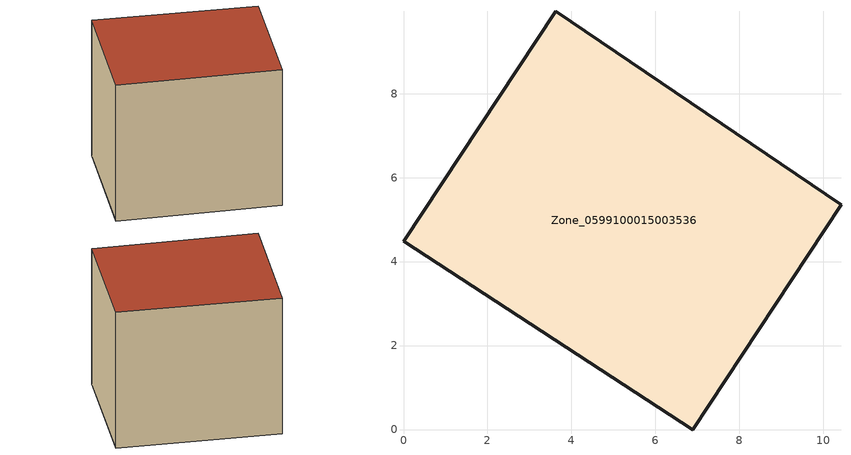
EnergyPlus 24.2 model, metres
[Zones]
Zone_0599100015003536
 floor ground (C_G): 6.89,0 0,4.49 3.63,9.96 10.42,5.35 z0.86
 wall outside (C_F): 0,4.49 6.89,0 10.42,5.35 3.63,9.96 0,4.49 z0.86:8.44
 roof outside (C_R): 10.42,5.35 3.63,9.96 0,4.49 6.89,0 z8.44
[BUILDING]
Pand.0599100015003536: North Axis=0; Terrain=City; Loads Convergence Tolerance Value=0.04; Temperature Convergence Tolerance Value=0.4; Solar Distribution=FullExterior; Maximum Number of Warmup Days=25; Minimum Number of Warmup Days=1
[Site:Location]
Rotterdam.The.Hague.AP_ZH_NLD Design_Conditions: Latitude=51.96; Longitude=4.45; Time Zone=1; Elevation=-4.5
[SITE:GROUNDTEMPERATURE:BUILDINGSURFACE]
18, 18, 18, 18, 18, 18, 18, 18, 18, 18, 18, 18
[MATERIAL] Thermal Absorptance=0.9; Solar Absorptance=0.7; Visible Absorptance=0.7
Name | Roughness | Thickness | Conductivity | Density | Specific Heat
G.TI.1965-1974 | MediumSmooth | 0.15 | 0.882353 | 540 | 1210
F.TI.1965-1974 | Rough | 0.3 | 0.697674 | 1920 | 840
R.TI.1965-1974 | MediumRough | 0.2 | 0.232558 | 1500 | 1000
[CONSTRUCTION]
C_G: G.TI.1965-1974
C_F: F.TI.1965-1974
C_R: R.TI.1965-1974
[ZONE]
Zone_0599100015003536: Type=1; Multiplier=1; Ceiling Height=Autocalculate; Volume=Autocalculate; Floor Area=autocalculate; Part of Total Floor Area=Yes
[ZONEINFILTRATION:DESIGNFLOWRATE]
Infil_Zone_0599100015003536: Zone or ZoneList or Space or SpaceList=Zone_0599100015003536; Schedule=AlwaysOn; Design Flow Rate Calculation Method=Flow/Area; Flow Rate per Floor Area=0.003; Constant Term Coefficient=1; Temperature Term Coefficient=0; Velocity Term Coefficient=0; Velocity Squared Term Coefficient=0
[HVACTEMPLATE:ZONE:IDEALLOADSAIRSYSTEM]
Zone_0599100015003536: Maximum Heating Supply Air Temperature=50; Minimum Cooling Supply Air Temperature=13; Maximum Heating Supply Air Humidity Ratio=0.0156; Minimum Cooling Supply Air Humidity Ratio=0.0077; Heating Limit=NoLimit; Cooling Limit=NoLimit; Dehumidification Control Type=ConstantSensibleHeatRatio; Cooling Sensible Heat Ratio=0.7; Dehumidification Setpoint=60; Humidification Control Type=None; Humidification Setpoint=30; Outdoor Air Method=None; Outdoor Air Flow Rate per Person=0.00944; Outdoor Air Flow Rate per Zone Floor Area=0; Outdoor Air Flow Rate per Zone=0; Demand Controlled Ventilation Type=None; Outdoor Air Economizer Type=NoEconomizer; Heat Recovery Type=None; Sensible Heat Recovery Effectiveness=0.7; Latent Heat Recovery Effectiveness=0.65
[ZONECONTROL:THERMOSTAT]
ThermostatControl_Zone_0599100015003536: Zone or ZoneList=Zone_0599100015003536; Control Type Schedule=DualSetpointControlType; Control 1=Thermostat_Zone_0599100015003536; Temperature Difference Between Cutout And Setpoint=0
[THERMOSTATSETPOINT:DUALSETPOINT]
Thermostat_Zone_0599100015003536: Heating Setpoint Temperature Schedule=HeatingSetpoint_Zone_0599100015003536; Cooling Setpoint Temperature Schedule=CoolingSetpoint_Zone_0599100015003536
[SCHEDULE:COMPACT]
HeatingSetpoint_Zone_0599100015003536: Through: 12/31, For: AllDays, Until: 24:00, 21
CoolingSetpoint_Zone_0599100015003536: Through: 12/31, For: AllDays, Until: 24:00, 24
DualSetpointControlType: Through: 12/31, For: AllDays, Until: 24:00, 4
AlwaysOn: Through: 12/31, For: AllDays, Until: 24:00, 1
